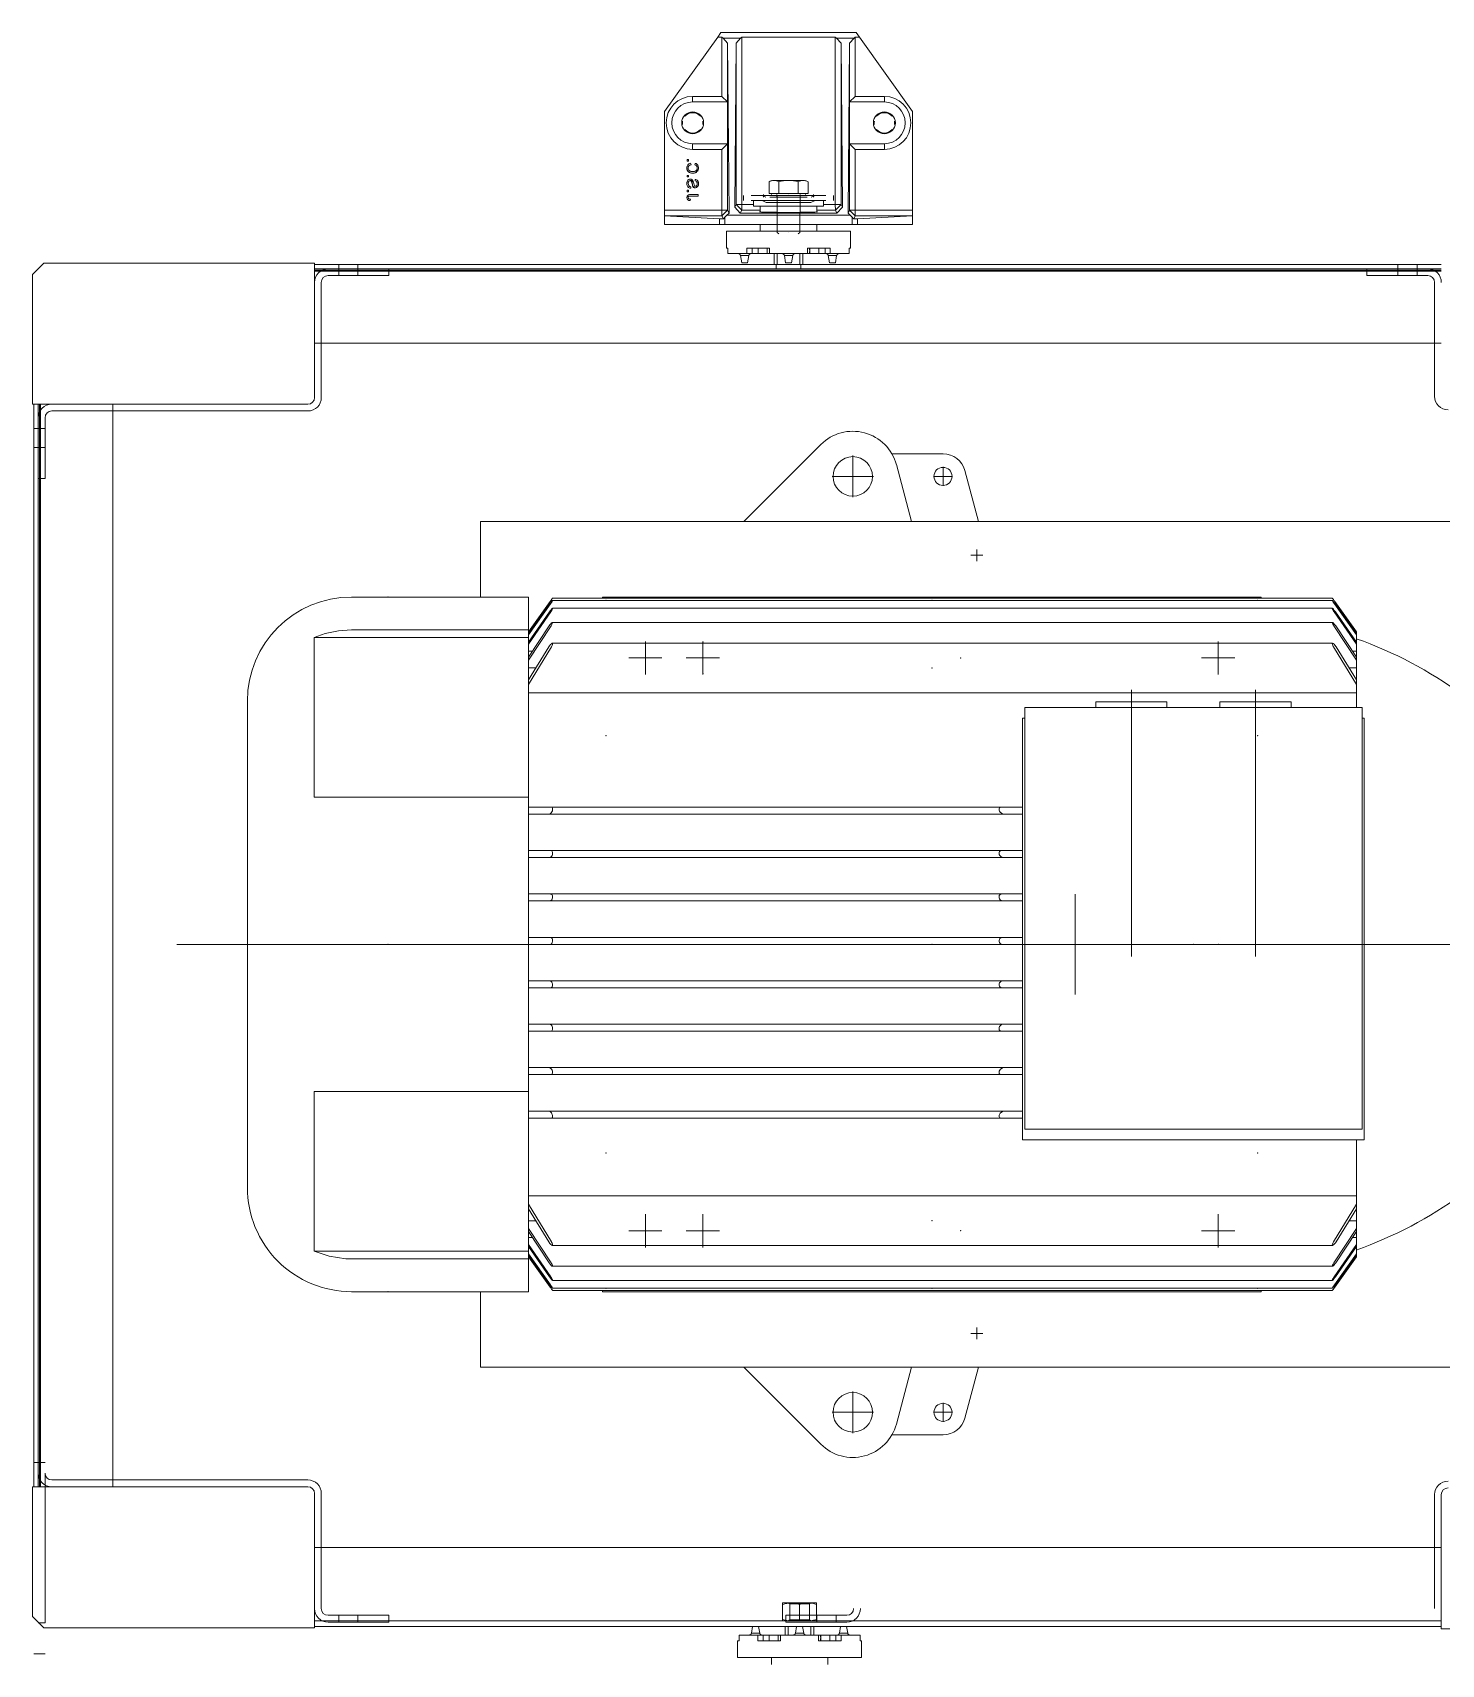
# Model space of a CAD drawing. Header units: millimetres. Extents: x -69706 to 52883, y -6882 to 68885.
# Drawn here: x 43687 to 44937, y 62281 to 63728 of the extents above; entities that cross this region are included whole.
import ezdxf

# ---------------------------------------------------------------- set-up
doc = ezdxf.new("R2010")
doc.units = ezdxf.units.MM
doc.layers.add('XFM7Q20PCW-200K$0$PCW EQ', color=22, linetype='Continuous', lineweight=9)

# ---------------------------------------------------------------- blocks, each defined once
blk = doc.blocks.new('XFM7Q20PCW-200K$0$PCW-防震基座-更新後 - PCW-防震基座-更新後-V1242-CUB_L40')
for p, q in [((-1878.4, 876.1), (-1831.2, 942.1)), ((-1831.2, 942.1), (-1828.4, 946.1)), ((-1831.2, 942.1), (-1827.4, 942.1)), ((-1708.4, 946.1), (-1828.4, 946.1)), ((-1827.4, 942.1), (-1827.4, 889.6)), ((-1827.4, 942.1), (-1826.4, 941.1)), ((-1822.4, 936.9), (-1826.4, 941.1)), ((-1826.4, 941.1), (-1810.9, 941.1)), ((-1810.9, 941.1), (-1814.9, 936.9)), ((-1810.9, 941.1), (-1809.9, 942.1)), ((-1809.9, 793.7), (-1809.9, 942.1)), ((-1809.9, 942.1), (-1726.9, 942.1)), ((-1726.9, 942.1), (-1726.9, 793.7)), ((-1726.9, 942.1), (-1725.9, 941.1)), ((-1725.9, 941.1), (-1710.3, 941.1)), ((-1721.8, 936.9), (-1725.9, 941.1)), ((-1710.3, 941.1), (-1714.4, 936.9)), ((-1710.3, 941.1), (-1709.3, 942.1)), ((-1709.3, 889.6), (-1709.3, 942.1)), ((-1709.3, 942.1), (-1705.5, 942.1)), ((-1705.5, 942.1), (-1708.4, 946.1)), ((-1705.5, 942.1), (-1658.4, 876.1)), ((-1821.1, 786.1), (-1822.4, 936.9)), ((-1822.4, 884.6), (-1822.4, 936.9)), ((-1816.1, 791.2), (-1814.9, 936.9)), ((-1814.9, 936.9), (-1814.9, 793.6)), ((-1720.6, 791.2), (-1721.8, 936.9)), ((-1721.8, 793.6), (-1721.8, 936.9)), ((-1714.4, 936.9), (-1715.6, 786.1)), ((-1714.4, 936.9), (-1714.4, 884.6)), ((-1827.4, 889.6), (-1853.4, 889.6)), ((-1853.4, 884.6), (-1822.4, 884.6)), ((-1822.4, 884.6), (-1827.4, 889.6)), ((-1822.4, 884.6), (-1822.4, 847.6)), ((-1714.4, 884.6), (-1709.3, 889.6)), ((-1714.4, 884.6), (-1714.4, 847.6)), ((-1683.4, 884.6), (-1714.4, 884.6)), ((-1683.4, 889.6), (-1709.3, 889.6)), ((-1878.4, 876.1), (-1878.4, 788.7)), ((-1658.4, 788.7), (-1658.4, 876.1)), ((-1822.4, 847.6), (-1853.4, 847.6)), ((-1853.4, 842.6), (-1827.4, 842.6)), ((-1822.4, 847.6), (-1827.4, 842.6)), ((-1827.4, 842.6), (-1827.4, 788.7)), ((-1822.4, 788.6), (-1822.4, 847.6)), ((-1714.4, 847.6), (-1714.4, 788.6)), ((-1714.4, 847.6), (-1709.3, 842.6)), ((-1714.4, 847.6), (-1683.4, 847.6)), ((-1709.3, 788.7), (-1709.3, 842.6)), ((-1709.3, 842.6), (-1683.4, 842.6)), ((-1858.4, 833.5), (-1858.4, 832.1)), ((-1857, 833.5), (-1858.4, 833.5)), ((-1858.4, 832.1), (-1857, 832.1)), ((-1857, 832.1), (-1857, 833.5)), ((-1854.8, 829), (-1855.2, 830.3)), ((-1851.4, 828.9), (-1851.1, 830.2)), ((-1858.4, 819.5), (-1858.4, 818.1)), ((-1857, 819.5), (-1858.4, 819.5)), ((-1858.4, 818.1), (-1857, 818.1)), ((-1857, 818.1), (-1857, 819.5)), ((-1851.3, 814.6), (-1851.2, 815.9)), ((-1785.7, 813.8), (-1783.4, 815.1)), ((-1785.7, 803.4), (-1785.7, 813.8)), ((-1781.4, 815.1), (-1768.4, 815.1)), ((-1781.4, 815.1), (-1781.4, 815.1)), ((-1777, 813.8), (-1777, 803.4)), ((-1768.4, 815.1), (-1755.4, 815.1)), ((-1759.7, 803.4), (-1759.7, 813.8)), ((-1753.4, 815.1), (-1751, 813.8)), ((-1751, 803.4), (-1751, 813.8)), ((-1858.4, 806.3), (-1858.4, 804.9)), ((-1857, 806.3), (-1858.4, 806.3)), ((-1858.4, 804.9), (-1857, 804.9)), ((-1857, 804.9), (-1857, 806.3)), ((-1855.3, 798.3), (-1855.5, 797.1)), ((-1855.2, 802.6), (-1848.4, 802.6)), ((-1855.2, 801.2), (-1848.4, 801.2)), ((-1855.1, 808.2), (-1855, 809.5)), ((-1848.4, 801.2), (-1848.4, 802.6)), ((-1808.4, 797.1), (-1808.4, 801.6)), ((-1801.5, 801.6), (-1735.2, 801.6)), ((-1735.2, 797.1), (-1801.5, 797.1)), ((-1799.4, 797.1), (-1799.4, 792.1)), ((-1788.4, 800.1), (-1791.9, 801.6)), ((-1791.8, 797.1), (-1788.3, 795.6)), ((-1790.6, 800.1), (-1790.6, 802.6)), ((-1781.4, 803.4), (-1785.7, 803.4)), ((-1751.8, 800.1), (-1784.9, 800.1)), ((-1783.4, 802.6), (-1783.4, 803.4)), ((-1768.4, 803.4), (-1781.4, 803.4)), ((-1778.7, 800.1), (-1778.7, 802.6)), ((-1778.4, 769), (-1778.4, 801.8)), ((-1755.4, 803.4), (-1768.4, 803.4)), ((-1768.4, 802.6), (-1768.4, 802.6)), ((-1758.1, 802.6), (-1758.4, 769)), ((-1755.4, 803.4), (-1751, 803.4)), ((-1753.4, 803.4), (-1753.4, 802.6)), ((-1748.5, 795.6), (-1744.9, 797.1)), ((-1744.8, 801.6), (-1748.4, 800.1)), ((-1746.2, 802.6), (-1746.2, 800.1)), ((-1737.4, 797.1), (-1737.4, 792.1)), ((-1728.4, 801.6), (-1728.4, 797.1)), ((-1878.4, 788.7), (-1878.4, 783.6)), ((-1827.4, 788.7), (-1878.4, 788.7)), ((-1878.4, 783.6), (-1878.4, 783.6)), ((-1878.4, 783.6), (-1878.4, 776.1)), ((-1829.5, 781.1), (-1878.4, 783.6)), ((-1878.4, 783.6), (-1827.4, 783.6)), ((-1827.4, 788.7), (-1827.4, 783.6)), ((-1822.4, 788.6), (-1827.4, 788.7)), ((-1827.4, 783.6), (-1822.4, 788.6)), ((-1827.4, 783.6), (-1826.1, 781.1)), ((-1823.1, 784.1), (-1824.8, 782.4)), ((-1824.8, 782.4), (-1824.8, 776.1)), ((-1823.1, 784.1), (-1821.1, 786.1)), ((-1713.7, 784.1), (-1823.1, 784.1)), ((-1821.1, 786.1), (-1822.4, 788.6)), ((-1814.9, 793.6), (-1816.1, 791.2)), ((-1816.1, 791.2), (-1811.2, 786.1)), ((-1809.9, 793.7), (-1814.9, 793.6)), ((-1814.9, 793.6), (-1809.9, 788.6)), ((-1811.2, 786.1), (-1809.9, 788.6)), ((-1725.6, 786.1), (-1811.2, 786.1)), ((-1799.4, 793.7), (-1809.9, 793.7)), ((-1809.9, 788.6), (-1809.9, 793.7)), ((-1809.9, 788.6), (-1793.4, 788.6)), ((-1737.4, 792.1), (-1799.4, 792.1)), ((-1794, 787.3), (-1793.9, 787.2)), ((-1793.4, 792.1), (-1793.4, 787.1)), ((-1788.2, 795.6), (-1788.3, 795.6)), ((-1748.5, 795.6), (-1788.2, 795.6)), ((-1743.4, 787), (-1743.4, 792.1)), ((-1743.4, 788.6), (-1726.8, 788.6)), ((-1742.8, 787.2), (-1742.8, 787.3)), ((-1726.9, 793.7), (-1737.4, 793.7)), ((-1726.9, 793.7), (-1726.8, 788.6)), ((-1721.8, 793.6), (-1726.9, 793.7)), ((-1726.8, 788.6), (-1721.8, 793.6)), ((-1726.8, 788.6), (-1725.6, 786.1)), ((-1725.6, 786.1), (-1720.6, 791.2)), ((-1720.6, 791.2), (-1721.8, 793.6)), ((-1714.4, 788.6), (-1715.6, 786.1)), ((-1715.6, 786.1), (-1713.7, 784.1)), ((-1709.3, 788.7), (-1714.4, 788.6)), ((-1714.4, 788.6), (-1709.4, 783.6)), ((-1711.9, 782.4), (-1713.7, 784.1)), ((-1711.9, 776.1), (-1711.9, 782.4)), ((-1710.6, 781.1), (-1709.4, 783.6)), ((-1709.4, 783.6), (-1709.3, 788.7)), ((-1709.4, 783.6), (-1658.4, 783.6)), ((-1658.4, 788.7), (-1709.3, 788.7)), ((-1658.4, 783.6), (-1707.2, 781.1)), ((-1658.4, 783.6), (-1658.4, 788.7)), ((-1658.4, 783.6), (-1658.4, 783.6)), ((-1658.4, 776.1), (-1658.4, 783.6)), ((-1829.5, 776.1), (-1878.4, 776.1)), ((-1829.5, 781.1), (-1829.5, 776.1)), ((-1827.7, 776.1), (-1829.5, 776.1)), ((-1824.8, 776.1), (-1827.7, 776.1)), ((-1711.9, 776.1), (-1824.8, 776.1)), ((-1823.4, 755.1), (-1823.4, 770.1)), ((-1713.4, 770.1), (-1823.4, 770.1)), ((-1793.4, 776.1), (-1793.4, 770.1)), ((-1777, 767.6), (-1778.4, 769)), ((-1768.4, 769), (-1768.4, 769)), ((-1758.4, 769), (-1759.7, 767.6)), ((-1743.4, 770.1), (-1743.4, 776.1)), ((-1713.4, 770.1), (-1713.4, 755.1)), ((-1709, 776.1), (-1711.9, 776.1)), ((-1707.2, 776.1), (-1709, 776.1)), ((-1707.2, 776.1), (-1707.2, 781.1)), ((-1658.4, 776.1), (-1707.2, 776.1)), ((-1823.4, 755.1), (-1822.1, 755.1)), ((-1822.1, 755.1), (-1822.1, 750.1)), ((-1805.3, 755.1), (-1785.2, 755.1)), ((-1805.3, 750.1), (-1805.3, 755.1)), ((-1800.7, 755.1), (-1800.7, 750.1)), ((-1795.3, 755.1), (-1795.3, 750.1)), ((-1787.3, 750.1), (-1787.3, 755.1)), ((-1785.2, 755.1), (-1785.2, 750.1)), ((-1751.6, 755.1), (-1731.4, 755.1)), ((-1751.6, 750.1), (-1751.6, 755.1)), ((-1749.9, 755.1), (-1749.9, 753.3)), ((-1749.5, 755.1), (-1749.5, 750.1)), ((-1741.4, 755.1), (-1741.4, 750.1)), ((-1736, 755.1), (-1736, 750.1)), ((-1731.4, 755.1), (-1731.4, 750.1)), ((-1714.6, 755.1), (-1713.4, 755.1)), ((-1714.5, 755.1), (-1714.5, 750.1)), ((-1800.7, 750.1), (-1822.1, 750.1)), ((-1809.9, 742.1), (-1811, 748.5)), ((-1803.6, 748.5), (-1811, 748.5)), ((-1809.9, 742.1), (-1809.8, 742.1)), ((-1809.8, 742.1), (-1804.9, 742.1)), ((-1803.6, 748.5), (-1804.8, 742.1)), ((-1795.3, 750.1), (-1800.7, 750.1)), ((-1741.4, 750.1), (-1795.3, 750.1)), ((-1781.1, 740.6), (-1781.1, 749.6)), ((-1778.4, 740.6), (-1778.4, 749.6)), ((-1771, 742.1), (-1772.1, 748.5)), ((-1764.7, 748.5), (-1772.1, 748.5)), ((-1771, 742.1), (-1765.8, 742.1)), ((-1764.7, 748.5), (-1765.8, 742.1)), ((-1758.4, 749.6), (-1758.4, 740.6)), ((-1755.7, 749.6), (-1755.7, 740.6)), ((-1749.9, 751.9), (-1749.9, 750.1)), ((-1714.6, 750.1), (-1741.4, 750.1)), ((-1732, 742.1), (-1733.1, 748.5)), ((-1733.1, 748.5), (-1725.7, 748.5)), ((-1727.4, 742.1), (-1731.8, 742.1)), ((-1727, 742.1), (-1726.8, 742.1)), ((-1725.7, 748.5), (-1726.8, 742.1)), ((-1255.5, 730.6), (-1255.5, 736.6)), ((-1201.5, 730.6), (-1255.5, 730.6)), ((-1228, 730.6), (-1228, 736.6)), ((-1211, 736.6), (-1211, 730.6)), ((-1195.5, 623.6), (-1195.5, 724.6)), ((-2408.7, 616.6), (-2408.7, 616.6)), ((-2399.7, 616.6), (-2399.7, 616.6)), ((-2427.7, -321.9), (-2433.7, -321.9)), ((-2427.7, -464), (-2427.7, -331.4)), ((-2438.7, -343.4), (-2194.7, -343.4)), ((-2438.7, -343.4), (-2438.7, -458.4)), ((-2194.7, -337.4), (-2421.7, -337.4)), ((-2408.7, -343.4), (-2408.7, -343.4)), ((-2399.7, -343.4), (-2399.7, -343.4)), ((-2188.7, -349.4), (-2188.7, -468.4)), ((-2182.7, -451.4), (-2182.7, -349.4)), ((-1195.5, -451.4), (-1195.5, -350.4)), ((-1189.5, -469.4), (-1189.5, -350.4)), ((-1773.6, -446.4), (-1743.6, -446.4)), ((-1773.6, -447.7), (-1773.6, -461.1)), ((-1767.3, -447.3), (-1768.6, -446.4)), ((-1767.3, -461.5), (-1767.3, -447.3)), ((-1767.3, -447.3), (-1749.8, -447.3)), ((-1758.6, -447.7), (-1758.6, -461.1)), ((-1748.6, -446.4), (-1749.8, -447.3)), ((-1749.8, -447.3), (-1749.8, -461.5)), ((-1743.6, -447.7), (-1743.6, -461.1)), ((-2428.7, -468.4), (-2438.7, -458.4)), ((-2122.7, -457.4), (-2176.7, -457.4)), ((-2167.2, -463.4), (-2167.2, -457.4)), ((-2150.2, -457.4), (-2150.2, -463.4)), ((-2122.7, -463.4), (-2122.7, -457.4)), ((-1770.7, -457.4), (-1770.7, -463.4)), ((-1770.7, -457.4), (-1716.7, -457.4)), ((-1768.6, -462.4), (-1767.3, -461.5)), ((-1768, -462.4), (-1768.6, -462.4)), ((-1766.3, -462.4), (-1768, -462.4)), ((-1749.8, -461.5), (-1767.3, -461.5)), ((-1763.6, -462.4), (-1766.3, -462.4)), ((-1760.3, -462.4), (-1763.6, -462.4)), ((-1753.6, -462.4), (-1756.9, -462.4)), ((-1750.9, -462.4), (-1753.6, -462.4)), ((-1749.2, -462.4), (-1750.9, -462.4)), ((-1749.8, -461.5), (-1748.6, -462.4)), ((-1748.6, -462.4), (-1749.2, -462.4)), ((-1743.2, -463.4), (-1743.2, -457.4)), ((-1726.2, -457.4), (-1726.2, -463.4)), ((-2433.7, -464), (-2427.7, -464)), ((-2188.7, -468.4), (-2428.7, -468.4)), ((-2122.7, -463.4), (-2176.7, -463.4)), ((-2158.7, -463.4), (-2158.7, -463.4)), ((-1812.3, -474.9), (-1812.3, -479.9)), ((-1812.3, -474.9), (-1785.5, -474.9)), ((-1801.3, -473.2), (-1800.2, -467.4)), ((-1801.3, -473.2), (-1793.9, -473.2)), ((-1795.5, -479.9), (-1795.5, -474.9)), ((-1794.9, -467.4), (-1793.9, -473.2)), ((-1790.9, -479.9), (-1790.9, -474.9)), ((-1785.5, -474.9), (-1731.7, -474.9)), ((-1785.5, -474.9), (-1785.5, -479.9)), ((-1777.5, -479.9), (-1777.5, -474.9)), ((-1775.4, -474.9), (-1775.4, -479.9)), ((-1771.3, -474.9), (-1771.3, -467.4)), ((-1716.7, -463.4), (-1770.7, -463.4)), ((-1768.6, -474.9), (-1768.6, -467.4)), ((-1762.3, -473.2), (-1761.3, -467.4)), ((-1762.3, -473.2), (-1754.9, -473.2)), ((-1755.9, -467.4), (-1754.9, -473.2)), ((-1748.6, -467.4), (-1748.6, -474.9)), ((-1745.9, -467.4), (-1745.9, -474.9)), ((-1741.8, -479.9), (-1741.8, -474.9)), ((-1740.1, -476.7), (-1740.1, -474.9)), ((-1739.7, -474.9), (-1739.7, -479.9)), ((-1731.7, -474.9), (-1731.7, -479.9)), ((-1731.7, -474.9), (-1726.3, -474.9)), ((-1726.3, -479.9), (-1726.3, -474.9)), ((-1704.8, -474.9), (-1726.3, -474.9)), ((-1723.3, -473.2), (-1722.3, -467.4)), ((-1715.9, -473.2), (-1723.3, -473.2)), ((-1721.6, -474.9), (-1721.6, -479.9)), ((-1716.9, -467.4), (-1715.9, -473.2)), ((-1704.8, -474.9), (-1704.8, -479.9)), ((-939.5, -469.4), (-1189.5, -469.4)), ((-2433.7, -491.5), (-2427.7, -491.5)), ((-1813.6, -494.9), (-1813.6, -479.9)), ((-1812.3, -479.9), (-1813.6, -479.9)), ((-1775.4, -479.9), (-1795.5, -479.9)), ((-1721.6, -479.9), (-1741.8, -479.9)), ((-1740.1, -479.9), (-1740.1, -478.1)), ((-1703.6, -479.9), (-1704.8, -479.9)), ((-1703.6, -479.9), (-1703.6, -494.9)), ((-1813.6, -494.9), (-1703.6, -494.9)), ((-1783.6, -494.9), (-1783.6, -500.9)), ((-1733.6, -500.9), (-1733.6, -494.9))]:
    blk.add_line(p, q)
at = {"extrusion": (0, 0, -1)}
for p, q in [((-2428.7, 741.6), (-2438.7, 731.6)), ((-2188.7, 741.6), (-2428.7, 741.6)), ((-2188.7, 741.6), (-2188.7, 622.6)), ((-2188.7, 740.6), (-1189.5, 740.6)), ((-2167.2, 736.6), (-2167.2, 740.6)), ((-2150.2, 740.6), (-2150.2, 736.6)), ((-1779.4, 736.6), (-1779.4, 740.6)), ((-1757.4, 740.6), (-1757.4, 736.6)), ((-1228, 736.6), (-1228, 740.6)), ((-1211, 740.6), (-1211, 736.6)), ((-2438.7, 616.6), (-2438.7, 731.6)), ((-2188.7, 736.6), (-1189.5, 736.6)), ((-2188.7, 735.6), (-1189.5, 735.6)), ((-1189.5, 734.6), (-2188.7, 734.6)), ((-2182.7, 622.6), (-2182.7, 724.6)), ((-2176.7, 730.6), (-2122.7, 730.6)), ((-2167.2, 736.6), (-2167.2, 730.6)), ((-2158.7, 730.6), (-2158.7, 730.6)), ((-2150.2, 730.6), (-2150.2, 736.6)), ((-2122.7, 736.6), (-2122.7, 730.6)), ((-1189.5, 670.6), (-2188.7, 670.6)), ((-2438.7, 616.6), (-2194.7, 616.6)), ((-2437.7, -343.4), (-2437.7, 616.6)), ((-2433.7, 616.6), (-2433.7, -343.4)), ((-2432.7, -343.4), (-2432.7, 616.6)), ((-2431.7, -343.4), (-2431.7, 616.6)), ((-2421.7, 610.6), (-2194.7, 610.6)), ((-2367.7, 616.6), (-2367.7, -343.4)), ((-2437.7, 595.1), (-2433.7, 595.1)), ((-2427.7, 595.1), (-2433.7, 595.1)), ((-2427.7, 550.6), (-2427.7, 604.6)), ((-2433.7, 578.1), (-2437.7, 578.1)), ((-2433.7, 578.1), (-2427.7, 578.1)), ((-2427.7, 550.6), (-2433.7, 550.6)), ((-2433.7, -321.9), (-2437.7, -321.9)), ((-2188.7, -397.4), (-1189.5, -397.4)), ((-1189.5, -462.4), (-2188.7, -462.4)), ((-2188.7, -467.4), (-1189.5, -467.4)), ((-2437.7, -491.5), (-2433.7, -491.5))]:
    blk.add_line(p, q, dxfattribs=at)
at = {"flags": 128}
for points in [[(-1853.4, 889.6), (-1853.4, 884.6)], [(-1683.4, 889.6), (-1683.4, 884.6)], [(-1853.4, 842.6), (-1853.4, 847.6)], [(-1683.4, 842.6), (-1683.4, 847.6)], [(-1826.1, 781.1), (-1825.5, 781.7), (-1824.8, 782.4)], [(-1711.9, 782.4), (-1711.3, 781.7), (-1710.6, 781.1)], [(-1827.7, 781.1), (-1828.8, 781.1), (-1829.5, 781.1)], [(-1827.7, 781.1), (-1826.9, 781.1), (-1826.1, 781.1)], [(-1710.6, 781.1), (-1709.8, 781.1), (-1709, 781.1)], [(-1707.2, 781.1), (-1707.9, 781.1), (-1709, 781.1)], [(-1812.7, 750.1), (-1812.6, 750.1), (-1812.5, 750)], [(-1812.5, 750), (-1812.5, 750), (-1812.4, 750), (-1812.3, 750), (-1812.2, 749.9), (-1812.2, 749.9), (-1812.1, 749.9), (-1812, 749.8), (-1812, 749.8), (-1811.9, 749.8), (-1811.8, 749.7)], [(-1811.8, 749.7), (-1811.8, 749.7), (-1811.7, 749.6), (-1811.6, 749.6), (-1811.6, 749.5), (-1811.5, 749.4), (-1811.5, 749.4)], [(-1811.5, 749.4), (-1811.4, 749.3), (-1811.4, 749.3), (-1811.3, 749.2)], [(-1811.3, 749.2), (-1811.3, 749.1), (-1811.3, 749), (-1811.2, 749), (-1811.2, 748.9)], [(-1811.2, 748.9), (-1811.2, 748.8), (-1811.1, 748.8), (-1811.1, 748.7), (-1811.1, 748.6), (-1811.1, 748.5)], [(-1811.1, 748.5), (-1811, 748.5)], [(-1803.6, 748.5), (-1803.6, 748.5), (-1803.6, 748.6), (-1803.6, 748.7), (-1803.6, 748.8), (-1803.5, 748.8), (-1803.5, 748.9), (-1803.5, 749), (-1803.4, 749.1), (-1803.4, 749.1), (-1803.3, 749.2), (-1803.3, 749.3), (-1803.2, 749.3), (-1803.2, 749.4), (-1803.1, 749.4), (-1803.1, 749.5), (-1803, 749.6)], [(-1803, 749.6), (-1803, 749.6), (-1802.9, 749.7), (-1802.9, 749.7), (-1802.8, 749.8), (-1802.7, 749.8), (-1802.6, 749.8), (-1802.6, 749.9), (-1802.5, 749.9), (-1802.4, 750)], [(-1802.4, 750), (-1802.4, 750), (-1802.3, 750), (-1802.2, 750), (-1802.1, 750.1)], [(-1773.7, 750.1), (-1773.6, 750.1), (-1773.6, 750), (-1773.5, 750), (-1773.4, 750), (-1773.3, 750), (-1773.3, 749.9), (-1773.2, 749.9), (-1773.1, 749.9), (-1773.1, 749.8), (-1773, 749.8), (-1772.9, 749.8), (-1772.9, 749.7), (-1772.8, 749.7), (-1772.7, 749.6), (-1772.7, 749.6), (-1772.6, 749.5), (-1772.6, 749.4), (-1772.5, 749.4), (-1772.5, 749.3), (-1772.4, 749.3), (-1772.4, 749.2), (-1772.3, 749.1), (-1772.3, 749), (-1772.2, 749), (-1772.2, 748.9), (-1772.2, 748.8), (-1772.2, 748.8), (-1772.1, 748.7), (-1772.1, 748.6), (-1772.1, 748.5), (-1772.1, 748.5)], [(-1764.7, 748.5), (-1764.6, 748.5), (-1764.6, 748.6), (-1764.6, 748.7), (-1764.6, 748.8), (-1764.6, 748.8), (-1764.5, 748.9), (-1764.5, 749), (-1764.5, 749.1), (-1764.4, 749.1), (-1764.4, 749.2), (-1764.3, 749.3), (-1764.3, 749.3), (-1764.2, 749.4), (-1764.2, 749.4), (-1764.1, 749.5), (-1764.1, 749.6), (-1764, 749.6), (-1763.9, 749.7), (-1763.9, 749.7), (-1763.8, 749.8), (-1763.7, 749.8), (-1763.7, 749.8), (-1763.6, 749.9), (-1763.5, 749.9), (-1763.5, 750), (-1763.4, 750), (-1763.3, 750), (-1763.2, 750), (-1763.2, 750.1), (-1763.1, 750.1), (-1763, 750.1)], [(-1734.6, 750), (-1734.5, 750), (-1734.4, 750), (-1734.4, 750), (-1734.3, 749.9), (-1734.2, 749.9), (-1734.2, 749.9), (-1734.1, 749.8), (-1734, 749.8)], [(-1734.6, 750), (-1734.5, 750)], [(-1734, 749.8), (-1733.9, 749.8), (-1733.9, 749.7), (-1733.8, 749.7), (-1733.8, 749.6), (-1733.7, 749.6), (-1733.6, 749.5), (-1733.6, 749.4), (-1733.5, 749.4)], [(-1733.5, 749.4), (-1733.5, 749.3), (-1733.4, 749.3), (-1733.4, 749.2), (-1733.4, 749.1), (-1733.3, 749), (-1733.3, 749), (-1733.2, 748.9)], [(-1733.2, 748.9), (-1733.2, 748.8), (-1733.2, 748.8), (-1733.2, 748.7), (-1733.1, 748.6), (-1733.1, 748.5), (-1733.1, 748.5)], [(-1725.7, 748.5), (-1725.7, 748.6), (-1725.6, 748.7), (-1725.6, 748.8), (-1725.6, 748.8), (-1725.6, 748.9)], [(-1725.7, 748.5), (-1725.7, 748.5)], [(-1725.6, 748.9), (-1725.5, 749), (-1725.5, 749.1), (-1725.4, 749.1), (-1725.4, 749.2), (-1725.4, 749.3), (-1725.3, 749.3), (-1725.3, 749.4), (-1725.2, 749.4), (-1725.1, 749.5), (-1725.1, 749.6)], [(-1725.6, 748.7), (-1725.6, 748.8), (-1725.6, 748.8)], [(-1725.1, 749.6), (-1725, 749.6), (-1725, 749.7), (-1724.9, 749.7), (-1724.8, 749.8), (-1724.8, 749.8), (-1724.7, 749.8), (-1724.6, 749.9), (-1724.6, 749.9), (-1724.5, 750)], [(-1724.5, 750), (-1724.4, 750), (-1724.3, 750), (-1724.3, 750), (-1724.2, 750.1), (-1724.1, 750.1)], [(-1802.8, -474.8), (-1802.9, -474.9)], [(-1801.9, -474.4), (-1802, -474.5), (-1802.1, -474.5), (-1802.1, -474.5), (-1802.2, -474.6), (-1802.3, -474.6), (-1802.3, -474.7), (-1802.4, -474.7), (-1802.5, -474.7), (-1802.5, -474.8), (-1802.6, -474.8), (-1802.7, -474.8), (-1802.8, -474.8)], [(-1802.2, -474.6), (-1802.3, -474.6), (-1802.3, -474.7)], [(-1801.4, -473.7), (-1801.4, -473.8), (-1801.5, -473.8), (-1801.5, -473.9), (-1801.6, -474), (-1801.6, -474), (-1801.7, -474.1), (-1801.7, -474.2), (-1801.8, -474.2), (-1801.8, -474.3), (-1801.9, -474.3), (-1801.9, -474.4)], [(-1801.3, -473.3), (-1801.3, -473.4), (-1801.3, -473.5), (-1801.4, -473.6), (-1801.4, -473.6), (-1801.4, -473.7)], [(-1801.3, -473.5), (-1801.4, -473.6), (-1801.4, -473.6)], [(-1801.3, -473.2), (-1801.3, -473.3)], [(-1793.7, -473.7), (-1793.7, -473.6), (-1793.8, -473.5), (-1793.8, -473.5), (-1793.8, -473.4), (-1793.8, -473.3), (-1793.9, -473.2)], [(-1793.5, -474.1), (-1793.5, -474), (-1793.6, -474), (-1793.6, -473.9), (-1793.6, -473.8), (-1793.7, -473.8), (-1793.7, -473.7)], [(-1793, -474.5), (-1793.1, -474.5), (-1793.1, -474.4), (-1793.2, -474.4), (-1793.3, -474.3), (-1793.3, -474.3), (-1793.4, -474.2), (-1793.4, -474.2), (-1793.5, -474.1)], [(-1792.7, -474.7), (-1792.7, -474.7), (-1792.8, -474.7), (-1792.9, -474.6), (-1792.9, -474.6), (-1793, -474.5)], [(-1792.4, -474.8), (-1792.4, -474.8), (-1792.5, -474.8), (-1792.6, -474.8), (-1792.7, -474.7)], [(-1762.3, -473.2), (-1762.3, -473.3), (-1762.3, -473.4), (-1762.4, -473.5), (-1762.4, -473.6), (-1762.4, -473.6), (-1762.4, -473.7), (-1762.5, -473.8), (-1762.5, -473.8), (-1762.5, -473.9), (-1762.6, -474), (-1762.6, -474), (-1762.7, -474.1), (-1762.7, -474.2), (-1762.8, -474.2), (-1762.8, -474.3), (-1762.9, -474.3), (-1763, -474.4), (-1763, -474.5), (-1763.1, -474.5), (-1763.1, -474.5), (-1763.2, -474.6), (-1763.3, -474.6), (-1763.4, -474.7), (-1763.4, -474.7), (-1763.5, -474.7), (-1763.6, -474.8), (-1763.6, -474.8), (-1763.7, -474.8), (-1763.8, -474.8), (-1763.9, -474.9), (-1764, -474.9)], [(-1753.2, -474.9), (-1753.3, -474.9), (-1753.4, -474.8), (-1753.5, -474.8), (-1753.5, -474.8), (-1753.6, -474.8), (-1753.7, -474.7), (-1753.8, -474.7), (-1753.8, -474.7), (-1753.9, -474.6), (-1754, -474.6), (-1754, -474.5), (-1754.1, -474.5), (-1754.2, -474.4), (-1754.2, -474.4), (-1754.3, -474.3), (-1754.3, -474.3), (-1754.4, -474.2), (-1754.5, -474.2), (-1754.5, -474.1), (-1754.6, -474), (-1754.6, -474), (-1754.6, -473.9), (-1754.7, -473.8), (-1754.7, -473.8), (-1754.7, -473.7), (-1754.8, -473.6), (-1754.8, -473.5), (-1754.8, -473.5), (-1754.9, -473.4), (-1754.9, -473.3), (-1754.9, -473.2)], [(-1724, -474.4), (-1724, -474.5), (-1724.1, -474.5), (-1724.2, -474.5), (-1724.2, -474.6), (-1724.3, -474.6), (-1724.4, -474.7), (-1724.5, -474.7), (-1724.5, -474.7), (-1724.6, -474.8), (-1724.7, -474.8), (-1724.8, -474.8)], [(-1724.8, -474.8), (-1724.8, -474.8)], [(-1723.3, -473.2), (-1723.3, -473.3), (-1723.4, -473.4), (-1723.4, -473.5), (-1723.4, -473.6), (-1723.4, -473.6), (-1723.5, -473.7), (-1723.5, -473.8), (-1723.5, -473.8), (-1723.6, -473.9), (-1723.6, -474), (-1723.7, -474), (-1723.7, -474.1), (-1723.8, -474.2), (-1723.8, -474.2), (-1723.9, -474.3), (-1723.9, -474.3), (-1724, -474.4)], [(-1715.9, -473.3), (-1715.9, -473.2)], [(-1715.8, -473.7), (-1715.8, -473.6), (-1715.8, -473.5), (-1715.9, -473.5), (-1715.9, -473.4), (-1715.9, -473.3)], [(-1715.6, -474), (-1715.7, -473.9), (-1715.7, -473.8), (-1715.7, -473.8), (-1715.8, -473.7)], [(-1715.5, -474.1), (-1715.6, -474), (-1715.6, -474)], [(-1715.5, -474.2), (-1715.5, -474.1)], [(-1715.4, -474.2), (-1715.5, -474.2)], [(-1715.2, -474.4), (-1715.3, -474.4), (-1715.3, -474.3), (-1715.4, -474.3), (-1715.4, -474.2)], [(-1714.6, -474.8), (-1714.7, -474.7), (-1714.8, -474.7), (-1714.9, -474.7), (-1714.9, -474.6), (-1715, -474.6), (-1715.1, -474.5), (-1715.1, -474.5), (-1715.2, -474.4)], [(-1714.3, -474.9), (-1714.3, -474.9), (-1714.4, -474.8), (-1714.5, -474.8), (-1714.6, -474.8), (-1714.6, -474.8)]]:
    blk.add_lwpolyline(points, dxfattribs=at)
for centre, radius, start, end in [((-1853.4, 866.1), 23.5, 90, 270), ((-1853.4, 866.1), 18.5, 90, 270), ((-1683.4, 866.1), 23.5, 270, 90), ((-1683.4, 866.1), 18.5, 270, 90), ((-1853.4, 866.1), 9.73, 0, 180), ((-1853.4, 866.1), 9, 40, 140), ((-1683.4, 866.1), 9.73, 0, 180), ((-1683.4, 866.1), 9, 40, 140), ((-1853.4, 866.1), 9.73, 180, 0), ((-1853.4, 866.1), 9, 170.5088, 180), ((-1853.4, 866.1), 9, 180, 189.5001), ((-1853.4, 866.1), 9, 220, 320), ((-1853.4, 866.1), 9, 0, 9.5001), ((-1853.4, 866.1), 9, 350.5088, 0), ((-1683.4, 866.1), 9.73, 180, 0), ((-1683.4, 866.1), 9, 170.5088, 180), ((-1683.4, 866.1), 9, 180, 189.5001), ((-1683.4, 866.1), 9, 220, 320), ((-1683.4, 866.1), 9, 0, 9.5001), ((-1683.4, 866.1), 9, 350.5088, 0), ((-1201.5, 724.6), 12, 0, 90), ((-1201.5, 724.6), 6, 0, 90), ((-2194.7, 622.6), 12, 270, 0), ((-1183.5, 623.6), 12, 180, 270), ((-2421.7, -331.4), 12, 180, 270), ((-2421.7, -331.4), 6, 180, 270), ((-2194.7, -349.4), 12, 0, 90), ((-2194.7, -349.4), 6, 0, 90), ((-1183.5, -350.4), 12, 90, 180), ((-1183.5, -350.4), 6, 90, 180), ((-2176.7, -451.4), 12, 180, 270), ((-2176.7, -451.4), 6, 180, 270), ((-1716.7, -451.4), 6, 270, 0), ((-1716.7, -451.4), 12, 270, 0)]:
    blk.add_arc(centre, radius, start, end)
at = {"extrusion": (0, 0, -1)}
for centre, radius, start, end in [((2176.7, 724.6), 12, 0, 90), ((2176.7, 724.6), 6, 0, 90), ((2194.7, 622.6), 12, 180, 270), ((2194.7, 622.6), 6, 180, 270), ((2421.7, 604.6), 12, 0, 90), ((2421.7, 604.6), 6, 0, 90)]:
    blk.add_arc(centre, radius, start, end, dxfattribs=at)
for points in [[(-1853.3, 821.5), (-1854.7, 821.5), (-1857.2, 822.2), (-1858.8, 824.5), (-1858.5, 826.2)], [(-1855.2, 830.3), (-1856.3, 830), (-1858, 829), (-1858.5, 827.1), (-1858.5, 826.2)], [(-1858.5, 826.2), (-1858.5, 827.2), (-1858, 829), (-1856.3, 830.1), (-1855.2, 830.3)], [(-1857.4, 826.1), (-1857.4, 826.9), (-1857, 828.1), (-1855.7, 828.8), (-1854.8, 829)], [(-1854.8, 829), (-1855.7, 828.8), (-1857, 828.1), (-1857.4, 826.9), (-1857.4, 826.1)], [(-1853.3, 822.9), (-1854.7, 822.9), (-1856.7, 823.5), (-1857.4, 825.2), (-1857.4, 826.1)], [(-1857.4, 826.1), (-1857.4, 825.1), (-1856.7, 823.6), (-1854.7, 822.7), (-1853.3, 822.9)], [(-1853.3, 821.5), (-1851.7, 821.5), (-1849.2, 822.4), (-1848.1, 825), (-1848.2, 826.2)], [(-1853.3, 822.9), (-1852.1, 822.9), (-1850.1, 823.4), (-1849.2, 825.1), (-1849.3, 826.2)], [(-1848.2, 826.2), (-1848.2, 824.8), (-1849.1, 822.6), (-1851.8, 821.3), (-1853.3, 821.5)], [(-1851.4, 828.9), (-1850.7, 828.6), (-1849.7, 828), (-1849.3, 826.9), (-1849.3, 826.2)], [(-1849.3, 826.2), (-1849.3, 826.9), (-1849.7, 828), (-1850.7, 828.6), (-1851.4, 828.9)], [(-1850.1, 829.8), (-1850.4, 829.9), (-1850.7, 830.1), (-1851.1, 830.2)], [(-1851.1, 830.2), (-1850.1, 829.9), (-1848.7, 828.9), (-1848.2, 827.1), (-1848.2, 826.2)], [(-1855.5, 816.2), (-1856.4, 816.2), (-1857.8, 815.5), (-1858.7, 813.4), (-1858.5, 812.5)], [(-1855.1, 808.2), (-1856.1, 808.2), (-1857.8, 809), (-1858.7, 811), (-1858.5, 812.5)], [(-1858.5, 812.5), (-1858.5, 813.6), (-1858, 815.4), (-1856.3, 816.3), (-1855.5, 816.2)], [(-1858.5, 812.5), (-1858.5, 811.1), (-1857.9, 809), (-1856, 808.3), (-1855.1, 808.2)], [(-1855.6, 814.9), (-1856.2, 814.9), (-1857, 814.4), (-1857.4, 813.1), (-1857.3, 812.4)], [(-1857.3, 812.4), (-1857.3, 813.2), (-1857, 814.4), (-1856.1, 815), (-1855.6, 814.9)], [(-1855, 809.5), (-1855.8, 809.5), (-1857, 810.1), (-1857.3, 811.7), (-1857.3, 812.4)], [(-1857.3, 812.4), (-1857.3, 811.6), (-1857, 810.3), (-1855.9, 809.4), (-1855, 809.5)], [(-1851, 808.6), (-1851.7, 808.6), (-1852.8, 809.1), (-1853.7, 811.3), (-1854.2, 815.8), (-1855, 814.8), (-1855.6, 814.9)], [(-1855.6, 814.9), (-1855.3, 814.9), (-1855.1, 814.8), (-1854.9, 814.7)], [(-1855.5, 821.9), (-1854.7, 821.7), (-1853.9, 821.5), (-1853.3, 821.5)], [(-1854.7, 816.1), (-1854.9, 816.2), (-1855.2, 816.2), (-1855.5, 816.2)], [(-1855.5, 816.2), (-1854.9, 816.2), (-1853.8, 815.8), (-1853, 814.1), (-1852.7, 813.2), (-1852.5, 812.2)], [(-1852.3, 822.9), (-1852.6, 822.9), (-1853, 822.9), (-1853.3, 822.9)], [(-1852.5, 812.2), (-1852.3, 811.3), (-1851.8, 810), (-1851.4, 810), (-1850.9, 809.9)], [(-1851.3, 814.6), (-1850.6, 814.5), (-1849.7, 814.1), (-1849.4, 812.9), (-1849.4, 812.2)], [(-1849.4, 812.2), (-1849.4, 812.9), (-1849.7, 814.1), (-1850.6, 814.5), (-1851.3, 814.6)], [(-1848.2, 812.1), (-1848.2, 813.2), (-1848.7, 815), (-1850.3, 815.9), (-1851.2, 815.9)], [(-1851.2, 815.9), (-1850.2, 815.8), (-1848.7, 815.1), (-1848.1, 813.1), (-1848.2, 812.1)], [(-1851, 808.6), (-1850.2, 808.6), (-1848.8, 809.2), (-1848.1, 811.1), (-1848.2, 812.1)], [(-1848.2, 812.1), (-1848.2, 811), (-1848.7, 809.3), (-1850.3, 808.5), (-1851, 808.6)], [(-1849.4, 812.2), (-1849.4, 811.5), (-1849.6, 810.4), (-1850.4, 809.8), (-1850.9, 809.9)], [(-1850.9, 809.9), (-1850.4, 809.9), (-1849.6, 810.3), (-1849.4, 811.6), (-1849.4, 812.2)], [(-1781.4, 815.1), (-1782.1, 815.1), (-1783.5, 814.9), (-1785, 814.2), (-1785.7, 813.8)], [(-1781.4, 815.1), (-1780.6, 815.1), (-1779.2, 814.9), (-1777.7, 814.2), (-1777, 813.8)], [(-1777, 813.8), (-1775.6, 814.2), (-1772.8, 814.8), (-1769.8, 815.1), (-1768.4, 815.1)], [(-1768.4, 815.1), (-1766.9, 815.1), (-1764, 814.9), (-1761.1, 814.2), (-1759.7, 813.8)], [(-1759.7, 813.8), (-1759, 814.2), (-1757.6, 814.8), (-1756.1, 815.1), (-1755.4, 815.1)], [(-1755.4, 815.1), (-1754.7, 815.1), (-1753.2, 814.9), (-1751.8, 814.2), (-1751, 813.8)], [(-1858.5, 799.8), (-1858.5, 800.7), (-1858, 802), (-1856.5, 802.6), (-1855.2, 802.6)], [(-1858.5, 799.8), (-1858.5, 798.9), (-1858, 797.5), (-1856.5, 797.1), (-1855.5, 797.1)], [(-1855.5, 797.1), (-1856.5, 797.1), (-1858, 797.5), (-1858.5, 798.9), (-1858.5, 799.8)], [(-1855.2, 801.2), (-1855.6, 801.2), (-1856.3, 801.2), (-1857, 801), (-1857.4, 800.2), (-1857.3, 799.8)], [(-1855.3, 798.3), (-1856, 798.3), (-1857, 798.5), (-1857.3, 799.3), (-1857.3, 799.8)], [(-1857.3, 799.8), (-1857.3, 799.3), (-1857, 798.5), (-1856, 798.3), (-1855.3, 798.3)], [(-1855.2, 802.6), (-1855.6, 802.6), (-1855.9, 802.5), (-1856.2, 802.5)], [(-1793.7, 787.4), (-1793.9, 787.3), (-1793.9, 787.3), (-1794, 787.3)], [(-1742.8, 787.3), (-1742.8, 787.3), (-1742.9, 787.3), (-1743, 787.4)], [(-1773.6, -446.4), (-1773.6, -446.4), (-1773.6, -446.7), (-1773.6, -447.3), (-1773.6, -447.7)], [(-1773.6, -447.7), (-1772.4, -447.3), (-1769.9, -446.7), (-1767.4, -446.4), (-1766.1, -446.4)], [(-1766.1, -446.4), (-1764.8, -446.4), (-1762.3, -446.6), (-1759.8, -447.3), (-1758.6, -447.7)], [(-1758.6, -447.7), (-1757.4, -447.3), (-1754.9, -446.7), (-1752.4, -446.4), (-1751.1, -446.4)], [(-1751.1, -446.4), (-1749.8, -446.4), (-1747.3, -446.6), (-1744.8, -447.3), (-1743.6, -447.7)], [(-1743.6, -447.7), (-1743.6, -447.3), (-1743.6, -446.7), (-1743.6, -446.4), (-1743.6, -446.4)], [(-1773.6, -461.1), (-1773.6, -461.5), (-1773.6, -462.1), (-1773.6, -462.4), (-1773.6, -462.4)], [(-1766.1, -462.4), (-1767.4, -462.4), (-1769.9, -462.1), (-1772.4, -461.5), (-1773.6, -461.1)], [(-1766.1, -462.4), (-1764.8, -462.4), (-1762.3, -462.1), (-1759.8, -461.5), (-1758.6, -461.1)], [(-1751.1, -462.4), (-1752.4, -462.4), (-1754.9, -462.1), (-1757.4, -461.5), (-1758.6, -461.1)], [(-1743.6, -461.1), (-1744.8, -461.5), (-1747.3, -462.1), (-1749.8, -462.4), (-1751.1, -462.4)], [(-1743.6, -461.1), (-1743.6, -461.5), (-1743.6, -462.1), (-1743.6, -462.4), (-1743.6, -462.4)]]:
    blk.add_open_spline(points, degree=3)
for points, knots in [([(-1858.5, 826.2), (-1858.5, 824.6), (-1857.9, 823.2), (-1856.7, 822.4), (-1856.5, 822.3)], [-2, -2, -2, -2, -1, -0.857143, -0.857143, -0.857143, -0.857143]), ([(-1849.3, 826.2), (-1849.3, 825.1), (-1849.9, 823.7), (-1851.5, 823.1), (-1852.2, 823)], [-2, -2, -2, -2, -1, -0.341854, -0.341854, -0.341854, -0.341854]), ([(-1848.2, 826.2), (-1848.2, 827.2), (-1848.6, 828.5), (-1849.6, 829.5), (-1850, 829.7)], [-2, -2, -2, -2, -1, -0.426664, -0.426664, -0.426664, -0.426664]), ([(-1854.8, 814.7), (-1854.7, 814.5), (-1854.5, 814.3), (-1854.4, 814), (-1854.3, 814)], [-3.4285714, -3.4285714, -3.4285714, -3.4285714, -3, -2.8571429, -2.8571429, -2.8571429, -2.8571429]), ([(-1852.5, 812.2), (-1852.6, 813.1), (-1853, 814.4), (-1853.5, 815.3), (-1854.2, 815.8), (-1854.4, 816)], [-3, -3, -3, -3, -2, -1, -0.598184, -0.598184, -0.598184, -0.598184]), ([(-1854.3, 813.8), (-1854.1, 813.4), (-1853.9, 812), (-1853, 807.8), (-1851.7, 808.7), (-1851, 808.6)], [-2.790844, -2.790844, -2.790844, -2.790844, -2, -1, 0, 0, 0, 0]), ([(-1856.3, 802.5), (-1856.9, 802.4), (-1858.2, 801.8), (-1858.4, 800.6), (-1858.5, 799.8)], [-1.666667, -1.666667, -1.666667, -1.666667, -1, 0, 0, 0, 0]), ([(-1793.9, 787.2), (-1793.9, 787.1), (-1793.7, 787.1), (-1792.5, 787), (-1790.6, 786.9), (-1788.5, 786.9), (-1786.5, 786.9), (-1784.8, 786.8), (-1783, 786.8), (-1780.6, 786.8), (-1777.1, 786.7), (-1773.4, 786.7), (-1770.1, 786.7), (-1767.2, 786.7), (-1764.5, 786.7), (-1760.9, 786.7), (-1757.3, 786.8), (-1754.2, 786.8), (-1751.9, 786.8), (-1749.8, 786.9), (-1747.5, 786.9), (-1744, 787), (-1742.8, 787.1), (-1742.8, 787.2)], [0, 0, 0, 0, 0.055556, 0.111111, 0.166667, 0.222222, 0.25, 0.277778, 0.305556, 0.333333, 0.388889, 0.444444, 0.479167, 0.513889, 0.548611, 0.583333, 0.652778, 0.6875, 0.722222, 0.756944, 0.791667, 0.861111, 1, 1, 1, 1])]:
    blk.add_open_spline(points, degree=3, knots=knots)
blk = doc.blocks.new('XFM7Q20PCW-200K$0$A$C561449da')
for p, q in [((455, 2605.8), (455, 0)), ((80, 2269.3), (80, 269.3)), ((830, 269.3), (830, 2269.3)), ((151, 1026.7), (177.8, 1045.9)), ((179.7, 1045.9), (153.1, 1027)), ((153.1, 1026.4), (180.5, 1045.9)), ((187, 1045.9), (160.1, 1027.2)), ((160.1, 1026.2), (188.7, 1045.9)), ((200.3, 1045.9), (172.6, 1027.5)), ((172.6, 1025.9), (203, 1045.9)), ((200, 1045.9), (177.8, 1045.9)), ((220.5, 1045.9), (191.1, 1027.8)), ((191.1, 1025.6), (224.5, 1045.9)), ((195.1, 1045.9), (195.1, 1042.4)), ((220.2, 1045.9), (200.3, 1045.9)), ((209.8, 1045.9), (209.8, 1039.3)), ((245, 1045.9), (220.5, 1045.9)), ((232, 1045.9), (232, 311.8)), ((619, 1050.9), (245, 1050.9)), ((245, 1050.9), (245, 751.9)), ((628.3, 1052.9), (254.3, 1052.9)), ((254.3, 1050.9), (254.3, 1052.9)), ((619, 751.9), (619, 1050.9)), ((628.3, 749.9), (628.3, 1052.9)), ((689.5, 1045.9), (628.3, 1045.9)), ((678, 311.8), (678, 1045.9)), ((685.5, 1045.9), (718.9, 1025.6)), ((718.9, 1027.8), (689.5, 1045.9)), ((709.7, 1045.9), (689.7, 1045.9)), ((700.2, 1039.3), (700.2, 1045.9)), ((707, 1045.9), (737.4, 1025.9)), ((737.4, 1027.5), (709.7, 1045.9)), ((732.2, 1045.9), (710.1, 1045.9)), ((714.9, 1042.4), (714.9, 1045.9)), ((721.3, 1045.9), (749.9, 1026.2)), ((749.9, 1027.2), (723, 1045.9)), ((729.5, 1045.9), (756.9, 1026.4)), ((756.9, 1027), (730.3, 1045.9)), ((732.2, 1045.9), (759, 1026.7)), ((147.9, 1024.5), (147.9, 333.1)), ((150, 1024.5), (150, 333.1)), ((157, 1024.6), (157, 333)), ((169.5, 1024.7), (169.5, 332.9)), ((188, 1024.8), (188, 332.8)), ((722, 332.8), (722, 1024.8)), ((740.5, 332.9), (740.5, 1024.7)), ((753, 333), (753, 1024.6)), ((760, 333.1), (760, 1024.5)), ((762.1, 333.1), (762.1, 1024.5)), ((240, 924.9), (240, 987.9)), ((245, 987.9), (240, 987.9)), ((147.9, 961.4), (147, 961.4)), ((147, 961.4), (147, 377.4)), ((465.8, 956.4), (229.2, 956.4)), ((763, 961.4), (762.1, 961.4)), ((763, 377.4), (763, 961.4)), ((201, 938), (201, 908.6)), ((709, 938), (709, 908.6)), ((186.3, 923.4), (215.7, 923.4)), ((240, 924.9), (245, 924.9)), ((694.3, 923.4), (723.7, 923.4)), ((240, 814.9), (240, 877.9)), ((245, 877.9), (240, 877.9)), ((465.8, 846.4), (229.2, 846.4)), ((240, 814.9), (245, 814.9)), ((410.4, 796.4), (499.6, 796.4)), ((245, 751.9), (619, 751.9)), ((254.3, 749.9), (254.3, 751.9)), ((628.3, 749.9), (254.3, 749.9)), ((333.3, 749.9), (333.3, 311.8)), ((339.5, 311.8), (339.5, 749.9)), ((371.8, 749.9), (371.8, 311.8)), ((378, 311.8), (378, 749.9)), ((410.3, 749.9), (410.3, 311.8)), ((416.5, 311.8), (416.5, 749.9)), ((448.8, 749.9), (448.8, 311.8)), ((455, 311.8), (455, 749.9)), ((487.3, 749.9), (487.3, 311.8)), ((493.5, 311.8), (493.5, 749.9)), ((525.8, 749.9), (525.8, 311.8)), ((532, 311.8), (532, 749.9)), ((564.3, 749.9), (564.3, 311.8)), ((570.5, 311.8), (570.5, 749.9)), ((602.8, 749.9), (602.8, 311.8)), ((609, 311.8), (609, 749.9)), ((80, 710.8), (34.8, 698.7)), ((104.8, 709.3), (115.2, 709.3)), ((110, 714.6), (110, 704.1)), ((794.8, 709.3), (805.2, 709.3)), ((800, 714.6), (800, 704.1)), ((875.2, 698.7), (830, 710.8)), ((40, 687.8), (40, 670.9)), ((870, 687.8), (870, 670.9)), ((20, 679.3), (20, 634)), ((31.6, 679.3), (48.4, 679.3)), ((861.6, 679.3), (878.4, 679.3)), ((890, 634), (890, 679.3)), ((80, 651.5), (29.6, 638)), ((880.4, 638), (830, 651.5)), ((40, 617.7), (40, 581)), ((870, 617.7), (870, 581)), ((21.6, 599.3), (58.4, 599.3)), ((851.6, 599.3), (888.4, 599.3)), ((11.7, 571.1), (80, 502.8)), ((830, 502.8), (898.3, 571.1)), ((201, 481), (201, 451.6)), ((709, 481), (709, 451.6)), ((186.3, 466.4), (215.7, 466.4)), ((694.3, 466.4), (723.7, 466.4)), ((201, 430), (201, 400.6)), ((709, 430), (709, 400.6)), ((186.3, 415.4), (215.7, 415.4)), ((694.3, 415.4), (723.7, 415.4)), ((147, 377.4), (147.9, 377.4)), ((762.1, 377.4), (763, 377.4)), ((177.8, 311.8), (151, 330.9)), ((180.5, 311.8), (153.1, 331.2)), ((153.1, 330.6), (179.7, 311.8)), ((188.7, 311.8), (160.1, 331.4)), ((160.1, 330.4), (187, 311.8)), ((203, 311.8), (172.6, 331.7)), ((172.6, 330.1), (200.3, 311.8)), ((224.5, 311.8), (191.1, 332)), ((191.1, 329.8), (220.5, 311.8)), ((718.9, 332), (685.5, 311.8)), ((689.5, 311.8), (718.9, 329.8)), ((737.4, 331.7), (707, 311.8)), ((709.7, 311.8), (737.4, 330.1)), ((749.9, 331.4), (721.3, 311.8)), ((723, 311.8), (749.9, 330.4)), ((756.9, 331.2), (729.5, 311.8)), ((730.3, 311.8), (756.9, 330.6)), ((759, 330.9), (732.2, 311.8)), ((763, 311.8), (147, 311.8)), ((147, 311.8), (147, 154.8)), ((176.1, 154.8), (176.1, 311.8)), ((182.9, 121.6), (182.9, 311.8)), ((195.1, 315.2), (195.1, 311.8)), ((209.8, 318.3), (209.8, 311.8)), ((324.4, 121.6), (324.4, 311.8)), ((585.6, 121.6), (585.6, 311.8)), ((700.2, 311.8), (700.2, 318.3)), ((714.9, 311.8), (714.9, 315.2)), ((727.1, 121.6), (727.1, 311.8)), ((733.9, 154.8), (733.9, 311.8)), ((763, 154.8), (763, 311.8)), ((80, 269.3), (147, 269.3)), ((763, 269.3), (830, 269.3)), ((182.9, 121.6), (324.4, 121.6)), ((585.6, 121.6), (727.1, 121.6)), ((670.6, 62.4), (239.4, 62.4))]:
    blk.add_line(p, q)
for points in [[(172.6, 1027.5), (171.3, 1026.6), (170.3, 1025.7), (169.7, 1025.1), (169.5, 1024.7), (169.5, 1024.7)], [(191.1, 1027.8), (189.8, 1026.9), (188.9, 1026.1), (188.2, 1025.2), (188, 1024.8), (188, 1024.8)], [(722, 1024.8), (721.9, 1025.1), (721.5, 1025.6), (720.8, 1026.3), (719.8, 1027.2), (718.9, 1027.8)], [(740.5, 1024.7), (740.5, 1024.7), (740.4, 1025), (740, 1025.5), (739.3, 1026.1), (738.3, 1026.9), (737.4, 1027.5)], [(147.9, 1024.5), (148, 1024.5), (148.2, 1024.7), (148.7, 1025), (149.3, 1025.5), (150.3, 1026.2), (151, 1026.7)], [(153.1, 1027), (151.8, 1026), (150.8, 1025.2), (150.2, 1024.8), (150, 1024.5), (150, 1024.5)], [(150, 1024.5), (150.1, 1024.5), (150.4, 1024.7), (150.9, 1025), (151.6, 1025.4), (152.6, 1026.1), (153.1, 1026.4)], [(160.1, 1027.2), (158.9, 1026.3), (157.8, 1025.5), (157.3, 1024.9), (157.1, 1024.6), (157, 1024.6)], [(157, 1024.6), (157.1, 1024.5), (157.4, 1024.6), (157.9, 1024.8), (158.6, 1025.2), (159.5, 1025.7), (160.1, 1026.2)], [(169.5, 1024.7), (169.6, 1024.5), (169.9, 1024.5), (170.5, 1024.7), (171.2, 1025), (172, 1025.5), (172.6, 1025.9)], [(188, 1024.8), (188.2, 1024.5), (188.6, 1024.5), (189.2, 1024.7), (190, 1025), (190.8, 1025.4), (191.1, 1025.6)], [(718.9, 1025.6), (719.9, 1025), (720.8, 1024.7), (721.4, 1024.5), (721.8, 1024.6), (722, 1024.8), (722, 1024.8)], [(737.4, 1025.9), (738.5, 1025.2), (739.4, 1024.8), (740.1, 1024.5), (740.4, 1024.5), (740.5, 1024.7)], [(753, 1024.6), (752.9, 1024.6), (752.8, 1024.9), (752.4, 1025.3), (751.7, 1025.9), (750.7, 1026.6), (749.9, 1027.2)], [(749.9, 1026.2), (751.2, 1025.3), (752, 1024.8), (752.6, 1024.6), (752.9, 1024.5), (753, 1024.6)], [(760, 1024.5), (760, 1024.6), (759.8, 1024.8), (759.4, 1025.1), (758.7, 1025.7), (757.7, 1026.4), (756.9, 1027)], [(756.9, 1026.4), (758.2, 1025.6), (759.1, 1025), (759.6, 1024.7), (760, 1024.5), (760, 1024.5)], [(759, 1026.7), (760.2, 1025.8), (761.2, 1025.2), (761.7, 1024.8), (762, 1024.5), (762.1, 1024.5)], [(333.3, 730.8), (333.6, 729.8), (334, 729.3), (334.6, 729), (335.4, 729), (336.1, 729.1), (336.8, 729.4), (337.8, 730), (338.7, 731.1), (339.3, 732.2), (339.5, 733.2)], [(371.8, 731.2), (372.1, 730.2), (372.6, 729.5), (373.2, 729.1), (373.9, 729), (374.6, 729), (375.3, 729.2), (376.2, 729.7), (377.1, 730.5), (377.8, 731.8), (378, 732.8)], [(410.3, 731.6), (410.5, 730.5), (411.1, 729.7), (411.8, 729.2), (412.5, 729), (413.3, 729), (414, 729.1), (414.7, 729.4), (415.5, 730.1), (416.3, 731.2), (416.5, 732.5)], [(448.8, 732), (449.2, 730.6), (449.8, 729.8), (450.6, 729.3), (451.3, 729), (452.1, 729), (452.9, 729.1), (453.5, 729.4), (454.3, 730.1), (454.9, 731.2), (455, 732.1)], [(487.3, 732.4), (487.7, 731), (488.4, 730), (489.2, 729.4), (490, 729.1), (490.9, 729), (491.6, 729.1), (492.2, 729.3), (492.9, 729.9), (493.4, 731), (493.5, 731.7)], [(525.8, 732.8), (526.2, 731.3), (527, 730.2), (527.8, 729.5), (528.7, 729.1), (529.4, 729), (530.2, 729), (530.8, 729.2), (531.4, 729.7), (531.9, 730.5), (532, 731.3)], [(564.3, 733.2), (564.7, 731.8), (565.6, 730.4), (566.5, 729.6), (567.4, 729.2), (568.2, 729), (568.9, 729), (569.5, 729.2), (570.1, 729.6), (570.4, 730.4), (570.5, 730.9)], [(602.8, 733.6), (603, 732.5), (603.8, 731.2), (604.8, 730.1), (605.8, 729.4), (606.6, 729.1), (607.4, 729), (608, 729.1), (608.5, 729.3), (608.9, 729.9), (609, 730.5)], [(151, 330.9), (149.8, 331.8), (148.8, 332.4), (148.3, 332.8), (148, 333.1), (147.9, 333.1)], [(153.1, 331.2), (151.8, 332), (150.9, 332.6), (150.4, 332.9), (150, 333.1), (150, 333.1)], [(150, 333.1), (150, 333), (150.2, 332.8), (150.6, 332.5), (151.3, 331.9), (152.3, 331.2), (153.1, 330.6)], [(160.1, 331.4), (158.8, 332.3), (158, 332.8), (157.4, 333), (157.1, 333.1), (157, 333)], [(157, 333), (157.1, 333), (157.2, 332.7), (157.6, 332.3), (158.3, 331.7), (159.3, 331), (160.1, 330.4)], [(172.6, 331.7), (171.5, 332.4), (170.6, 332.8), (169.9, 333.1), (169.6, 333.1), (169.5, 332.9)], [(169.5, 332.9), (169.5, 332.9), (169.6, 332.6), (170, 332.1), (170.7, 331.5), (171.7, 330.7), (172.6, 330.1)], [(191.1, 332), (190.1, 332.6), (189.2, 332.9), (188.6, 333.1), (188.2, 333), (188, 332.8), (188, 332.8)], [(339.5, 330), (339.2, 330.9), (338.5, 331.8), (337.6, 332.5), (336.6, 332.9), (335.6, 333.1), (334.8, 333.1), (334.1, 332.9), (333.7, 332.6), (333.4, 332.1), (333.3, 331.8)], [(378, 330.3), (377.7, 331.2), (377, 332.1), (376.1, 332.6), (375.2, 333), (374.2, 333.1), (373.4, 333), (372.7, 332.8), (372.2, 332.4), (371.9, 331.9), (371.8, 331.5)], [(416.5, 330.6), (416.2, 331.5), (415.5, 332.3), (414.6, 332.8), (413.6, 333.1), (412.7, 333.1), (411.9, 332.9), (411.2, 332.6), (410.7, 332.2), (410.4, 331.6), (410.3, 331.2)], [(455, 330.9), (454.7, 331.8), (454.1, 332.4), (453.3, 332.8), (452.3, 333.1), (451.4, 333.1), (450.6, 332.9), (449.9, 332.6), (449.3, 332.1), (448.9, 331.4), (448.8, 330.9)], [(493.5, 331.2), (493.2, 332), (492.6, 332.6), (491.9, 332.9), (491, 333.1), (490.1, 333), (489.3, 332.8), (488.5, 332.5), (487.9, 331.9), (487.4, 331.2), (487.3, 330.6)], [(532, 331.4), (531.7, 332.3), (531.2, 332.8), (530.4, 333), (529.6, 333.1), (528.7, 333), (527.9, 332.7), (527.1, 332.3), (526.4, 331.7), (526, 331), (525.8, 330.4)], [(570.5, 331.7), (570.3, 332.4), (569.8, 332.8), (569, 333.1), (568.2, 333.1), (567.3, 332.9), (566.5, 332.6), (565.7, 332.1), (565, 331.5), (564.5, 330.7), (564.3, 330.1)], [(609, 332), (608.8, 332.6), (608.4, 332.9), (607.6, 333.1), (606.8, 333), (606, 332.8), (605.2, 332.5), (604.3, 332), (603.5, 331.3), (603, 330.4), (602.8, 329.8)], [(722, 332.8), (721.8, 333.1), (721.4, 333.1), (720.8, 332.9), (720, 332.6), (719.2, 332.2), (718.9, 332)], [(740.5, 332.9), (740.4, 333.1), (740.1, 333.1), (739.5, 332.9), (738.8, 332.6), (738, 332.1), (737.4, 331.7)], [(737.4, 330.1), (738.7, 331), (739.7, 331.9), (740.3, 332.5), (740.5, 332.9), (740.5, 332.9)], [(753, 333), (752.9, 333.1), (752.6, 333), (752.1, 332.8), (751.4, 332.4), (750.5, 331.9), (749.9, 331.4)], [(749.9, 330.4), (751.1, 331.3), (752.2, 332.1), (752.7, 332.7), (752.9, 333), (753, 333)], [(760, 333.1), (759.9, 333.1), (759.6, 332.9), (759.1, 332.6), (758.4, 332.2), (757.4, 331.5), (756.9, 331.2)], [(756.9, 330.6), (758.2, 331.6), (759.2, 332.4), (759.8, 332.8), (760, 333.1), (760, 333.1)], [(762.1, 333.1), (762, 333.1), (761.8, 332.9), (761.3, 332.6), (760.7, 332.1), (759.7, 331.4), (759, 330.9)], [(188, 332.8), (188.1, 332.5), (188.5, 332), (189.2, 331.3), (190.2, 330.4), (191.1, 329.8)], [(718.9, 329.8), (720.2, 330.7), (721.1, 331.5), (721.8, 332.4), (722, 332.8), (722, 332.8)], [(176.1, 154.8), (176.9, 143.1), (179.3, 131.5), (182.9, 121.6)], [(727.1, 121.6), (731.6, 135.1), (733.8, 149.7), (733.9, 154.8)]]:
    blk.add_lwpolyline(points)
for centre, radius in [((40, 679.3), 8), ((870, 679.3), 8), ((40, 599.3), 17.5), ((870, 599.3), 17.5)]:
    blk.add_circle(centre, radius)
for centre, radius, start, end in [((532.2, 922), 369.6, 143.9877, 160.4285), ((377.8, 922), 369.6, 19.5715, 36.0123), ((40, 679.3), 20, 105, 180), ((870, 679.3), 20, 0, 75), ((40, 599.3), 40, 105, 225), ((870, 599.3), 40, 315, 75), ((239.4, 154.8), 92.4, 180, 270), ((670.6, 154.8), 92.4, 270, 0)]:
    blk.add_arc(centre, radius, start, end)
for p in [(150, 958.4), (270, 958.4), (640, 958.4), (760, 958.4), (201, 923.4), (455, 923.4), (709, 923.4), (455, 901.4), (201, 694.9), (709, 694.9), (150, 669.4), (210, 669.4), (455, 669.4), (700, 669.4), (760, 669.4), (187, 466.4), (201, 466.4), (215, 466.4), (709, 466.4), (201, 415.4), (150, 380.4), (270, 380.4), (640, 380.4), (760, 380.4), (147, 187), (455, 187), (455, 187), (763, 187), (455, 62.4)]:
    blk.add_point(p)

msp = doc.modelspace()

# ---------------------------------------------------------------- block references
at = {"layer": 'XFM7Q20PCW-200K$0$PCW EQ'}
msp.add_blockref('XFM7Q20PCW-200K$0$PCW-防震基座-更新後 - PCW-防震基座-更新後-V1242-CUB_L40', (46126.134, 62781.625), dxfattribs=at)
at = {"layer": 'XFM7Q20PCW-200K$0$PCW EQ', "rotation": 270}
msp.add_blockref('XFM7Q20PCW-200K$0$A$C561449da', (43815.444, 63374.23), dxfattribs=at)

doc.saveas('drawing.dxf')
